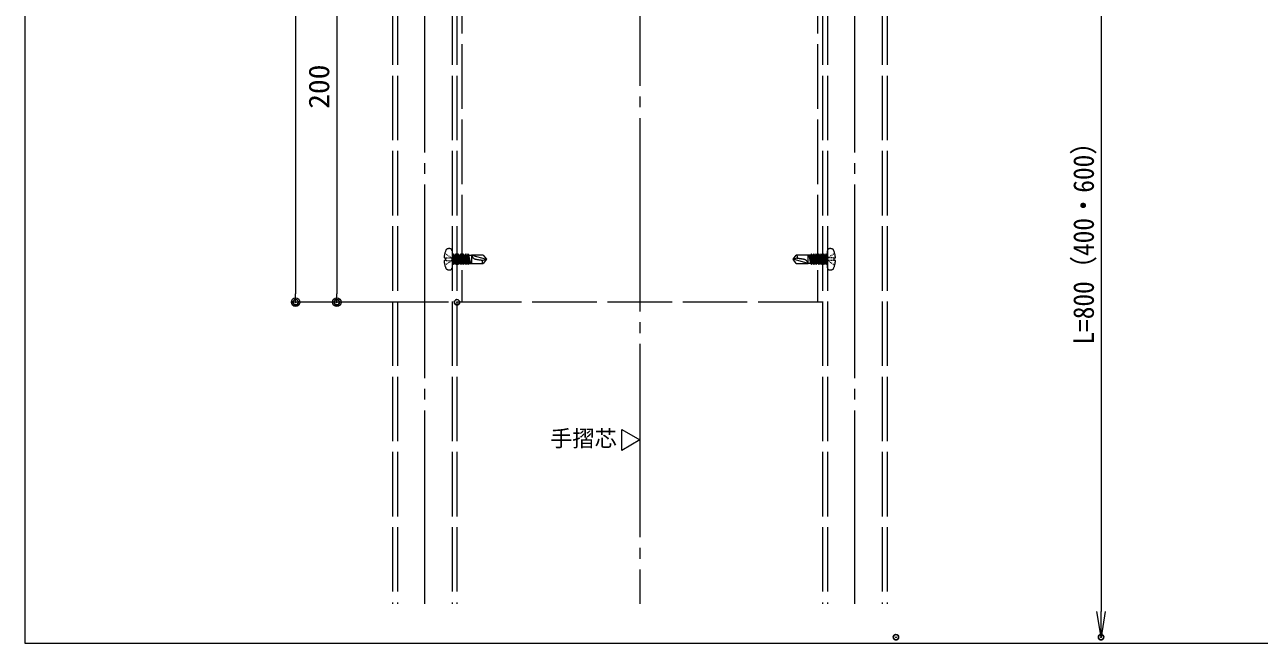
# Model space of a CAD drawing. Units: millimetres, scale not verified. Extents: x -798 to 806, y -553 to 555.
# Drawn here: x -798 to -224, y -553 to -265 of the extents above; entities that cross this region are included whole.
import ezdxf
from ezdxf.enums import TextEntityAlignment as Align

# ---------------------------------------------------------------- set-up
doc = ezdxf.new("R2010")
doc.units = ezdxf.units.MM
doc.header["$LTSCALE"] = 5
doc.header["$PDMODE"] = 32
doc.header["$PDSIZE"] = 2.5
for name, pattern in [('DASHED3', [4, 3, -1]), ('LONG_CHAIN', [21, 18, -1, 1, -1]), ('LONG_DASHED1', [7, 6, -1])]:
    doc.linetypes.add(name, pattern=pattern)
doc.layers.add('0-0_08文字', color=1, linetype='Continuous')
doc.layers.add('0-B_DEFPOINTS', color=1, linetype='Continuous')
for name, color, linetype, lineweight in [('0-1_zumenwaku', 6, 'Continuous', 9), ('0-2_10ユーザー', 4, 'Continuous', 9), ('0-8_shade', 6, 'LONG_DASHED1', 9), ('0-9_6文字', 1, 'Continuous', 9), ('0-A_0', 5, 'Continuous', 9), ('0-C_CENTER', 5, 'LONG_CHAIN', 9), ('0-D_製品', 6, 'DASHED3', 9), ('0-E_2通り芯', 1, 'LONG_CHAIN', 9)]:
    doc.layers.add(name, color=color, linetype=linetype, lineweight=lineweight)
doc.styles.add('ＭＳ ゴシック', font='')
doc.styles.add('ＭＳ Ｐゴシック', font='')
doc.styles.get('ＭＳ ゴシック').set_extended_font_data('MS Gothic')
doc.styles.get('ＭＳ Ｐゴシック').set_extended_font_data('MS PGothic')

# ---------------------------------------------------------------- blocks, each defined once
blk = doc.blocks.new('_OPEN')
at = {"layer": '0-A_0', "color": 1}
blk.add_line((0, 0), (-5, 0), dxfattribs=at)
blk.add_lwpolyline([(-5, 0.833), (0, 0), (-5, -0.833)], dxfattribs=at)
blk = doc.blocks.new('_ORIGIN')
at = {"layer": '0-A_0', "color": 1}
blk.add_line((0, 0), (-5, 0), dxfattribs=at)
blk.add_circle((0, 0), 2.5, dxfattribs=at)

msp = doc.modelspace()

# ---------------------------------------------------------------- linework, layer by layer
at = {"layer": '0-1_zumenwaku'}
msp.add_lwpolyline([(-797.831, -553.159), (802.169, -553.159), (802.169, 554.841), (-797.831, 554.841)], close=True, dxfattribs=at)
at = {"layer": '0-2_10ユーザー'}
msp.add_lwpolyline([(-511.733, -458.563), (-520.149, -463.422), (-520.149, -453.704)], close=True, dxfattribs=at)
at = {"layer": '0-8_shade'}
for p, q in [((-626.805, 25.877), (-626.805, -534.792)), ((-624.505, 25.877), (-624.505, -534.792)), ((-599.105, 25.877), (-599.105, -534.792)), ((-596.805, 25.877), (-596.805, -534.792)), ((-426.805, 25.877), (-426.805, -534.792)), ((-424.505, 25.877), (-424.505, -534.792)), ((-399.105, 25.877), (-399.105, -534.792)), ((-396.805, 25.877), (-396.805, -534.792)), ((-594.505, 5.494), (-594.505, -394.506)), ((-429.105, 5.494), (-429.105, -394.506)), ((-426.805, -394.506), (-596.805, -394.506))]:
    msp.add_line(p, q, dxfattribs=at)
at = {"layer": '0-9_6文字'}
for p, q in [((-671.832, 1.494), (-671.832, -390.506)), ((-297.295, -194.506), (-297.295, -538.324)), ((-652.68, -198.506), (-652.68, -390.506)), ((-600.805, -394.506), (-673.832, -394.506)), ((-600.805, -394.506), (-654.68, -394.506))]:
    msp.add_line(p, q, dxfattribs=at)
at = {"layer": '0-B_DEFPOINTS'}
for p in [(-671.832, -394.506), (-652.68, -394.506), (-596.805, -394.506), (-392.652, -550.324), (-297.295, -550.324)]:
    msp.add_point(p, dxfattribs=at)
at = {"layer": '0-C_CENTER'}
for p, q in [((-611.805, -534.792), (-611.805, 25.877)), ((-411.805, -534.792), (-411.805, 25.877))]:
    msp.add_line(p, q, dxfattribs=at)
at = {"layer": '0-D_製品'}
for p, q in [((-602.461, -371.736), (-602.167, -371.931)), ((-601.873, -372.127), (-601.579, -372.322)), ((-601.286, -372.517), (-600.992, -372.713)), ((-600.698, -372.908), (-600.404, -373.103)), ((-599.105, -370.552), (-599.105, -378.459)), ((-599.105, -372.568), (-598.959, -372.568)), ((-598.492, -372.022), (-598.959, -372.568)), ((-598.959, -372.568), (-597.345, -376.99)), ((-598.492, -372.022), (-597.845, -374.822)), ((-596.878, -376.443), (-598.492, -372.022)), ((-598.292, -372.568), (-597.812, -372.568)), ((-597.345, -372.022), (-597.812, -372.568)), ((-597.812, -372.568), (-596.198, -376.99)), ((-597.345, -372.022), (-596.765, -374.533)), ((-595.73, -376.443), (-597.345, -372.022)), ((-597.145, -372.568), (-596.665, -372.568)), ((-596.198, -372.022), (-596.665, -372.568)), ((-596.665, -372.568), (-595.05, -376.99)), ((-596.198, -372.022), (-595.685, -374.243)), ((-594.583, -376.443), (-596.198, -372.022)), ((-595.998, -372.568), (-595.518, -372.568)), ((-595.05, -372.022), (-595.518, -372.568)), ((-595.518, -372.568), (-593.903, -376.99)), ((-593.436, -376.443), (-595.05, -372.022)), ((-595.05, -372.022), (-594.604, -373.954)), ((-594.851, -372.568), (-594.37, -372.568)), ((-593.903, -372.022), (-594.37, -372.568)), ((-594.37, -372.568), (-592.756, -376.99)), ((-592.289, -376.443), (-593.903, -372.022)), ((-593.903, -372.022), (-593.524, -373.664)), ((-593.704, -372.568), (-593.223, -372.568)), ((-592.756, -372.022), (-593.223, -372.568)), ((-593.223, -372.568), (-591.609, -376.99)), ((-591.142, -376.443), (-592.756, -372.022)), ((-592.756, -372.022), (-592.444, -373.375)), ((-592.557, -372.568), (-592.076, -372.568)), ((-591.609, -372.022), (-592.076, -372.568)), ((-592.076, -372.568), (-590.579, -376.443)), ((-591.363, -373.085), (-591.756, -373.396)), ((-591.609, -372.022), (-591.36, -373.092)), ((-591.409, -372.568), (-591.609, -372.022)), ((-591.409, -372.568), (-590.579, -376.443)), ((-591.409, -372.568), (-590.06, -372.568)), ((-591.26, -373.263), (-591.363, -373.085)), ((-590.06, -372.519), (-590.06, -376.493)), ((-590.06, -372.519), (-583.105, -374.506)), ((-584.548, -372.519), (-590.06, -372.519)), ((-584.548, -372.519), (-583.105, -374.506)), ((-440.505, -374.506), (-439.061, -372.519)), ((-433.549, -372.519), (-439.061, -372.519)), ((-433.549, -376.493), (-433.549, -372.519)), ((-432.467, -372.568), (-433.549, -372.568)), ((-432.2, -376.443), (-433.03, -372.568)), ((-431.533, -376.443), (-433.03, -372.568)), ((-432.338, -375.54), (-433.03, -372.568)), ((-432, -372.022), (-432.467, -372.568)), ((-432.467, -372.568), (-430.853, -376.99)), ((-431.255, -375.249), (-432, -372.022)), ((-430.386, -376.443), (-432, -372.022)), ((-431.32, -372.568), (-431.801, -372.568)), ((-430.853, -372.022), (-431.32, -372.568)), ((-431.32, -372.568), (-429.706, -376.99)), ((-430.175, -374.96), (-430.853, -372.022)), ((-429.239, -376.443), (-430.853, -372.022)), ((-430.173, -372.568), (-430.654, -372.568)), ((-430.173, -372.568), (-428.559, -376.99)), ((-428.092, -376.443), (-429.706, -372.022)), ((-429.026, -372.568), (-429.506, -372.568)), ((-429.026, -372.568), (-427.412, -376.99)), ((-426.944, -376.443), (-428.559, -372.022)), ((-427.879, -372.568), (-428.359, -372.568)), ((-427.412, -372.022), (-427.879, -372.568)), ((-427.879, -372.568), (-426.264, -376.99)), ((-425.797, -376.443), (-427.412, -372.022)), ((-426.934, -374.092), (-427.412, -372.022)), ((-426.732, -372.568), (-427.212, -372.568)), ((-426.732, -372.568), (-425.117, -376.99)), ((-424.65, -376.443), (-426.264, -372.022)), ((-425.584, -372.568), (-426.065, -372.568)), ((-425.117, -372.022), (-425.584, -372.568)), ((-425.584, -372.568), (-424.505, -375.526)), ((-424.505, -373.7), (-425.117, -372.022)), ((-424.773, -373.513), (-425.117, -372.022)), ((-424.505, -372.568), (-424.918, -372.568)), ((-424.505, -378.459), (-424.505, -370.552)), ((-422.911, -372.908), (-423.205, -373.103)), ((-422.324, -372.517), (-422.617, -372.713)), ((-421.736, -372.127), (-422.03, -372.322)), ((-421.148, -371.736), (-421.442, -371.931)), ((-602.21, -375.127), (-602.812, -375.127)), ((-602.461, -377.275), (-602.167, -377.08)), ((-601.878, -373.885), (-601.547, -373.885)), ((-601.878, -375.127), (-601.547, -375.127)), ((-601.873, -376.885), (-601.579, -376.689)), ((-601.286, -376.494), (-600.992, -376.299)), ((-601.216, -373.885), (-600.885, -373.885)), ((-601.216, -375.127), (-600.885, -375.127)), ((-600.698, -376.103), (-600.404, -375.908)), ((-600.554, -373.885), (-600.222, -373.885)), ((-600.554, -375.127), (-600.222, -375.127)), ((-600.11, -373.299), (-599.816, -373.494)), ((-600.11, -375.713), (-599.816, -375.517)), ((-599.891, -373.885), (-599.56, -373.885)), ((-599.891, -375.127), (-599.56, -375.127)), ((-599.523, -373.689), (-599.229, -373.885)), ((-599.523, -375.322), (-599.229, -375.127)), ((-599.229, -374.133), (-599.229, -374.382)), ((-599.229, -374.63), (-599.229, -374.878)), ((-598.025, -376.443), (-599.105, -373.485)), ((-599.105, -374.336), (-598.926, -375.111)), ((-599.105, -375.311), (-598.492, -376.99)), ((-599.105, -376.443), (-598.691, -376.443)), ((-598.926, -375.111), (-599.087, -375.36)), ((-599.087, -375.36), (-598.836, -375.499)), ((-598.479, -375.198), (-598.926, -375.111)), ((-598.836, -375.499), (-598.479, -375.198)), ((-598.836, -375.499), (-598.492, -376.99)), ((-598.492, -376.99), (-598.025, -376.443)), ((-597.845, -374.822), (-598.042, -375.08)), ((-598.042, -375.08), (-597.756, -375.21)), ((-598.025, -376.443), (-597.544, -376.443)), ((-597.435, -374.918), (-597.845, -374.822)), ((-597.756, -375.21), (-597.435, -374.918)), ((-596.765, -374.533), (-596.997, -374.8)), ((-596.997, -374.8), (-596.675, -374.92)), ((-596.878, -376.443), (-596.397, -376.443)), ((-596.39, -374.638), (-596.765, -374.533)), ((-596.675, -374.92), (-596.39, -374.638)), ((-596.675, -374.92), (-596.198, -376.99)), ((-596.198, -376.99), (-595.73, -376.443)), ((-595.685, -374.243), (-595.952, -374.52)), ((-595.952, -374.52), (-595.595, -374.631)), ((-595.73, -376.443), (-595.25, -376.443)), ((-595.345, -374.358), (-595.685, -374.243)), ((-595.595, -374.631), (-595.345, -374.358)), ((-594.604, -373.954), (-594.907, -374.24)), ((-594.907, -374.24), (-594.515, -374.341)), ((-594.3, -374.078), (-594.604, -373.954)), ((-594.583, -376.443), (-594.103, -376.443)), ((-594.515, -374.341), (-594.3, -374.078)), ((-593.524, -373.664), (-593.862, -373.96)), ((-593.862, -373.96), (-593.434, -374.052)), ((-593.255, -373.798), (-593.524, -373.664)), ((-593.436, -376.443), (-592.956, -376.443)), ((-593.434, -374.052), (-593.255, -373.798)), ((-593.434, -374.052), (-592.756, -376.99)), ((-592.444, -373.375), (-592.817, -373.68)), ((-592.817, -373.68), (-592.354, -373.762)), ((-592.756, -376.99), (-592.289, -376.443)), ((-592.21, -373.518), (-592.444, -373.375)), ((-592.354, -373.762), (-592.21, -373.518)), ((-592.354, -373.762), (-591.609, -376.99)), ((-592.289, -376.443), (-591.808, -376.443)), ((-591.756, -373.396), (-591.274, -373.473)), ((-591.609, -376.99), (-591.142, -376.443)), ((-591.274, -373.473), (-591.26, -373.263)), ((-591.271, -373.472), (-590.579, -376.443)), ((-591.142, -376.443), (-590.06, -376.443)), ((-590.06, -376.493), (-584.548, -376.493)), ((-584.832, -374.969), (-583.105, -374.506)), ((-583.105, -374.506), (-584.548, -376.493)), ((-438.777, -374.043), (-440.505, -374.506)), ((-439.061, -376.493), (-440.505, -374.506)), ((-433.549, -376.493), (-440.505, -374.506)), ((-439.061, -376.493), (-433.549, -376.493)), ((-432.2, -376.443), (-433.549, -376.443)), ((-432.335, -375.539), (-432.349, -375.748)), ((-432.349, -375.748), (-432.246, -375.926)), ((-431.853, -375.615), (-432.335, -375.539)), ((-432, -376.99), (-432.249, -375.92)), ((-432.246, -375.926), (-431.853, -375.615)), ((-432.2, -376.443), (-432, -376.99)), ((-432, -376.99), (-431.533, -376.443)), ((-431.053, -376.443), (-431.533, -376.443)), ((-431.255, -375.249), (-431.399, -375.494)), ((-431.399, -375.494), (-431.165, -375.637)), ((-430.792, -375.331), (-431.255, -375.249)), ((-431.165, -375.637), (-430.792, -375.331)), ((-430.853, -376.99), (-431.165, -375.637)), ((-430.853, -376.99), (-430.386, -376.443)), ((-429.905, -376.443), (-430.386, -376.443)), ((-430.175, -374.96), (-430.354, -375.214)), ((-430.354, -375.214), (-430.085, -375.347)), ((-429.747, -375.051), (-430.175, -374.96)), ((-430.085, -375.347), (-429.747, -375.051)), ((-429.706, -376.99), (-430.085, -375.347)), ((-429.706, -376.99), (-429.239, -376.443)), ((-429.094, -374.67), (-429.309, -374.934)), ((-429.309, -374.934), (-429.005, -375.058)), ((-428.758, -376.443), (-429.239, -376.443)), ((-428.702, -374.771), (-429.094, -374.67)), ((-429.005, -375.058), (-428.702, -374.771)), ((-428.559, -376.99), (-429.005, -375.058)), ((-428.559, -376.99), (-428.092, -376.443)), ((-428.014, -374.381), (-428.264, -374.654)), ((-428.264, -374.654), (-427.925, -374.768)), ((-427.611, -376.443), (-428.092, -376.443)), ((-427.657, -374.491), (-428.014, -374.381)), ((-427.925, -374.768), (-427.657, -374.491)), ((-427.412, -376.99), (-427.925, -374.768)), ((-427.412, -376.99), (-426.944, -376.443)), ((-426.934, -374.092), (-427.22, -374.374)), ((-427.22, -374.374), (-426.844, -374.479)), ((-426.464, -376.443), (-426.944, -376.443)), ((-426.612, -374.211), (-426.934, -374.092)), ((-426.844, -374.479), (-426.612, -374.211)), ((-426.264, -376.99), (-426.844, -374.479)), ((-426.264, -376.99), (-425.797, -376.443)), ((-425.853, -373.802), (-426.175, -374.094)), ((-426.175, -374.094), (-425.764, -374.19)), ((-425.567, -373.931), (-425.853, -373.802)), ((-425.317, -376.443), (-425.797, -376.443)), ((-425.764, -374.19), (-425.567, -373.931)), ((-425.117, -376.99), (-425.764, -374.19)), ((-424.773, -373.513), (-425.13, -373.814)), ((-425.13, -373.814), (-424.684, -373.9)), ((-425.117, -376.99), (-424.65, -376.443)), ((-424.522, -373.651), (-424.773, -373.513)), ((-424.684, -373.9), (-424.522, -373.651)), ((-424.505, -374.675), (-424.684, -373.9)), ((-424.505, -376.443), (-424.65, -376.443)), ((-424.087, -373.689), (-424.38, -373.885)), ((-424.38, -374.382), (-424.38, -374.133)), ((-424.38, -374.878), (-424.38, -374.63)), ((-424.087, -375.322), (-424.38, -375.127)), ((-423.718, -373.885), (-424.049, -373.885)), ((-423.718, -375.127), (-424.049, -375.127)), ((-423.499, -373.299), (-423.793, -373.494)), ((-423.499, -375.713), (-423.793, -375.517)), ((-423.056, -373.885), (-423.387, -373.885)), ((-423.056, -375.127), (-423.387, -375.127)), ((-422.911, -376.103), (-423.205, -375.908)), ((-422.393, -373.885), (-422.724, -373.885)), ((-422.393, -375.127), (-422.724, -375.127)), ((-422.324, -376.494), (-422.617, -376.299)), ((-421.731, -373.885), (-422.062, -373.885)), ((-421.731, -375.127), (-422.062, -375.127)), ((-421.736, -376.885), (-422.03, -376.689)), ((-421.148, -377.275), (-421.442, -377.08)), ((-421.4, -373.885), (-420.797, -373.885))]:
    msp.add_line(p, q, dxfattribs=at)
for points in [[(-429.094, -374.67), (-429.706, -372.022), (-430.173, -372.568)], [(-428.014, -374.381), (-428.559, -372.022), (-429.026, -372.568)], [(-425.853, -373.802), (-426.264, -372.022), (-426.732, -372.568)], [(-602.812, -373.885), (-602.21, -373.885), (-602.21, -375.127)], [(-597.756, -375.21), (-597.345, -376.99), (-596.878, -376.443)], [(-595.595, -374.631), (-595.05, -376.99), (-594.583, -376.443)], [(-594.515, -374.341), (-593.903, -376.99), (-593.436, -376.443)], [(-420.797, -375.127), (-421.4, -375.127), (-421.4, -373.885)]]:
    msp.add_lwpolyline(points, dxfattribs=at)
for centre, radius, start, end in [((-592.274, -374.506), 10.557, 154.94239, 176.62771), ((-600.347, -372.022), 2.484, 80.40593, 126.8699), ((-600.098, -370.552), 0.994, 0, 80.40593), ((-587.83, -372.17), 2.257, 188.87181, 243.84221), ((-439.403, -373.371), 0.918, 312.9449, 68.14522), ((-423.511, -370.552), 0.994, 99.59407, 180), ((-423.263, -372.022), 2.484, 53.1301, 99.59407), ((-431.336, -374.506), 10.557, 3.37229, 25.05761), ((-592.274, -374.506), 10.557, 183.37229, 205.05761), ((-600.098, -378.459), 0.994, 279.59407, 0), ((-587.203, -370.894), 3.679, 243.84221, 260.52001), ((-573.056, -286.171), 89.575, 260.52001, 262.4454), ((-584.207, -375.641), 0.918, 132.9449, 248.14522), ((-450.554, -462.84), 89.575, 80.52001, 82.4454), ((-436.406, -378.117), 3.679, 63.84221, 80.52001), ((-435.779, -376.841), 2.257, 8.87181, 63.84221), ((-423.511, -378.459), 0.994, 180, 260.40593), ((-431.336, -374.506), 10.557, 334.94239, 356.62771), ((-600.347, -376.99), 2.484, 233.1301, 279.59407), ((-423.263, -376.99), 2.484, 260.40593, 306.8699)]:
    msp.add_arc(centre, radius, start, end, dxfattribs=at)
at = {"layer": '0-E_2通り芯'}
msp.add_line((-511.805, 6.196), (-511.805, -534.792), dxfattribs=at)

# ---------------------------------------------------------------- block references
at = {"layer": '0-9_6文字', "rotation": 270}
for name, p, xscale, yscale in [('_ORIGIN', (-671.832, -394.506), 0.8, 0.8), ('_ORIGIN', (-652.68, -394.506), 0.8, 0.8), ('_OPEN', (-297.295, -550.324), 2.4, 2.4)]:
    msp.add_blockref(name, p, dxfattribs=dict(at, xscale=xscale, yscale=yscale))

# ---------------------------------------------------------------- texts
at = {"layer": '0-0_08文字', "style": 'ＭＳ Ｐゴシック'}
msp.add_text('手摺芯', height=7.592, dxfattribs=at).set_placement((-553.519, -463.929), align=Align.BOTTOM_LEFT)
at = {"layer": '0-9_6文字', "color": 2, "style": 'ＭＳ ゴシック'}
for s, width, p in [('200', 1.05, (-653.329, -304.506)), ('L=800（400・600）', 0.9, (-297.745, -414.142))]:
    msp.add_text(s, height=9.604, rotation=90, dxfattribs=dict(at, width=width)).set_placement(p, align=Align.BOTTOM_LEFT)

doc.saveas('drawing.dxf')
